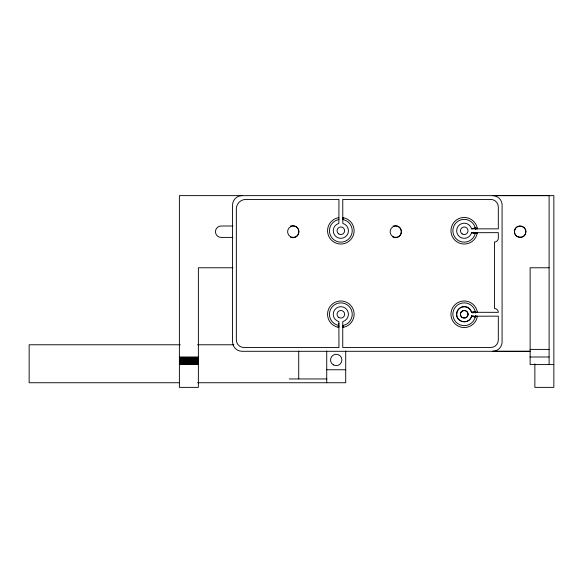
<?xml version="1.0" encoding="UTF-8"?>
<svg xmlns="http://www.w3.org/2000/svg" width="583" height="583" viewBox="0 0 583 583"><rect width="100%" height="100%" fill="white"/><g stroke="black" fill="none" stroke-linecap="round" stroke-linejoin="round"><path stroke-width="0.87" d="M477.39 228.849L477.237 227.989A13.292 13.292 0 0 0 456.81 219.733A13.292 13.292 0 0 0 456.81 241.77A13.292 13.292 0 0 0 477.237 233.513L477.39 232.646M477.382 312.299L477.368 312.182A13.292 13.292 0 0 0 457.006 303.116A13.292 13.292 0 0 0 457.006 325.401A13.292 13.292 0 0 0 477.368 316.336L477.39 316.154M342.746 327.427L343.606 327.282A13.292 13.292 0 0 0 351.862 306.847A13.292 13.292 0 0 0 329.825 306.847A13.292 13.292 0 0 0 338.082 327.282L338.767 327.406L338.949 326.261M342.746 218.763L342.921 217.627L343.606 217.751A13.292 13.292 0 0 1 351.731 238.374A13.292 13.292 0 0 1 329.577 237.791A13.292 13.292 0 0 1 338.767 217.627L338.949 217.597M475.568 313.071A11.39 11.39 0 0 0 475.488 312.473L475.24 311.307A11.39 11.39 0 0 0 457.706 304.931A11.39 11.39 0 0 0 457.706 323.587A11.39 11.39 0 0 0 475.24 317.203L475.488 316.037A11.39 11.39 0 0 0 475.568 315.447M475.385 311.89C470.474 315.177 471.851 309.631 468.703 308.115C467.187 307.03 465.292 306.527 463.449 306.702C459.71 307.037 456.569 310.469 456.642 314.259C456.176 323.201 470.525 324.534 471.705 315.665M338.949 219.521L338.475 219.609A11.39 11.39 0 0 0 331.399 237.121A11.39 11.39 0 0 0 350.288 237.121A11.39 11.39 0 0 0 343.212 219.609L343.606 217.751M338.082 327.282L338.949 323.23M471.574 232.719L498.319 232.646L498.319 238.199A3.797 3.797 0 0 1 494.522 241.996L494.522 308.538A3.797 3.797 0 0 1 498.319 312.335L471.574 312.291A7.594 7.594 0 0 0 459.885 308.035A7.594 7.594 0 0 0 459.885 320.482A7.594 7.594 0 0 0 471.574 316.226L498.319 316.154L498.319 339.911A7.594 7.594 0 0 1 490.726 347.504L342.746 347.504L342.746 321.612A7.594 7.594 0 0 0 347.067 309.916A7.594 7.594 0 0 0 334.627 309.916A7.594 7.594 0 0 0 338.883 321.612L338.949 347.504L243.934 347.504A7.594 7.594 0 0 1 236.341 339.911L236.341 208.918A9.496 9.496 0 0 1 245.837 199.43L338.949 199.43L338.876 223.413A7.594 7.594 0 0 0 334.62 235.109A7.594 7.594 0 0 0 347.067 235.109A7.594 7.594 0 0 0 342.811 223.413L342.746 199.43L490.726 199.43A7.594 7.594 0 0 1 498.319 207.023L498.319 228.849L471.574 228.849A7.594 7.594 0 0 0 459.994 224.455A7.594 7.594 0 0 0 459.674 236.815A7.594 7.594 0 0 0 471.465 233.098L471.574 232.719L475.24 233.703L475.495 232.53L477.368 232.828M471.574 316.226L475.24 317.203M475.568 229.564A11.39 11.39 0 0 0 475.495 228.966L475.24 227.8L471.574 228.784L477.237 227.989M471.574 312.291L475.24 311.307M342.746 325.503L343.212 325.416A11.39 11.39 0 0 0 350.288 307.904A11.39 11.39 0 0 0 331.399 307.904A11.39 11.39 0 0 0 338.475 325.416L338.949 325.503M476.231 228.849L477.368 228.674M476.603 312.299L477.368 312.182M232.879 226.007L221.154 226.007A5.699 5.699 0 0 0 215.462 231.699A5.699 5.699 0 0 0 221.154 237.398L232.879 237.398M290.589 226.007C301.411 223.464 301.411 239.934 290.589 237.398M393.102 226.007C403.924 223.464 403.924 239.934 393.102 237.398M232.93 267.772L198.373 267.772L198.373 387.367L179.389 387.367L179.389 195.633L553.85 195.633L553.85 387.367L534.866 387.367L534.866 363.814M549.106 267.772L530.122 267.772L530.122 364.586L553.85 364.586M180.278 344.772L29.15 344.772L29.15 382.74L179.506 382.74M197.528 344.772L233.849 344.772M530.122 349.399L549.106 349.399M179.389 356.993L198.373 356.993M530.122 356.993L549.106 356.993M179.389 357.656L198.373 357.656M179.389 358.312L198.373 358.312M179.389 358.96L198.373 358.96M179.389 359.594L198.373 359.594M179.389 360.207L198.373 360.207M179.389 360.79L198.373 360.79M179.389 361.351L198.373 361.351M179.389 361.875L198.373 361.875M179.389 362.364L198.373 362.364M179.389 362.815L198.373 362.815M179.389 363.216L198.373 363.216M179.389 363.573L198.373 363.573M179.389 363.879L198.373 363.879M179.389 364.127L198.373 364.127M179.389 364.331L198.373 364.331M179.389 364.47L198.373 364.47M179.389 364.586L198.373 364.557M326.728 369.753L345.712 369.753M289.234 378.943L326.859 378.943M197.63 382.74L345.712 382.74L345.712 351.053M476.224 316.154L477.368 316.336M342.746 219.521L343.212 219.609M473.17 232.646L477.237 233.513M471.669 315.84L475.385 316.627M343.212 325.416L343.606 327.282M342.746 326.261L342.921 327.406M549.106 364.586L549.106 195.633L492.628 195.633A9.496 9.496 0 0 1 502.08 204.298L502.08 342.636A9.496 9.496 0 0 1 492.628 351.301L530.122 351.301L242.04 351.301A9.496 9.496 0 0 1 232.544 341.806L232.544 205.121A9.496 9.496 0 0 1 242.04 195.633M326.728 351.053L326.728 382.74M298.722 351.068L298.722 378.943M475.24 233.703A11.39 11.39 0 0 1 457.706 240.079A11.39 11.39 0 0 1 457.706 221.423A11.39 11.39 0 0 1 475.24 227.8M468.04 314.259C468.236 319.236 460.155 319.156 460.446 314.179C460.373 309.325 468.207 309.413 468.04 314.259M514.651 230.227C512.493 237.223 524.03 240.313 525.655 233.171C527.819 226.182 516.276 223.085 514.651 230.227M333.367 364.892A5.699 5.699 0 0 0 341.915 359.959A5.699 5.699 0 0 0 333.367 355.025A5.699 5.699 0 0 0 333.367 364.892M290.443 236.632A5.699 5.699 0 0 0 298.992 231.699A5.699 5.699 0 0 0 290.443 226.765A5.699 5.699 0 0 0 290.443 236.632M392.964 236.632A5.699 5.699 0 0 0 401.505 231.699A5.699 5.699 0 0 0 392.964 226.765A5.699 5.699 0 0 0 392.964 236.632M462.173 233.936A3.797 3.797 0 0 0 468.032 230.948A3.797 3.797 0 0 0 462.516 227.37A3.797 3.797 0 0 0 462.173 233.936M517.303 236.632A5.699 5.699 0 0 0 525.851 231.699A5.699 5.699 0 0 0 517.303 226.765A5.699 5.699 0 0 0 517.303 236.632M338.774 233.936A3.797 3.797 0 0 0 344.633 230.948A3.797 3.797 0 0 0 339.124 227.37A3.797 3.797 0 0 0 338.774 233.936M338.774 317.458A3.797 3.797 0 0 0 344.64 314.477A3.797 3.797 0 0 0 339.124 310.892A3.797 3.797 0 0 0 338.774 317.458M462.173 317.444A3.797 3.797 0 0 0 468.032 314.456A3.797 3.797 0 0 0 462.516 310.877A3.797 3.797 0 0 0 462.173 317.444"/></g></svg>
